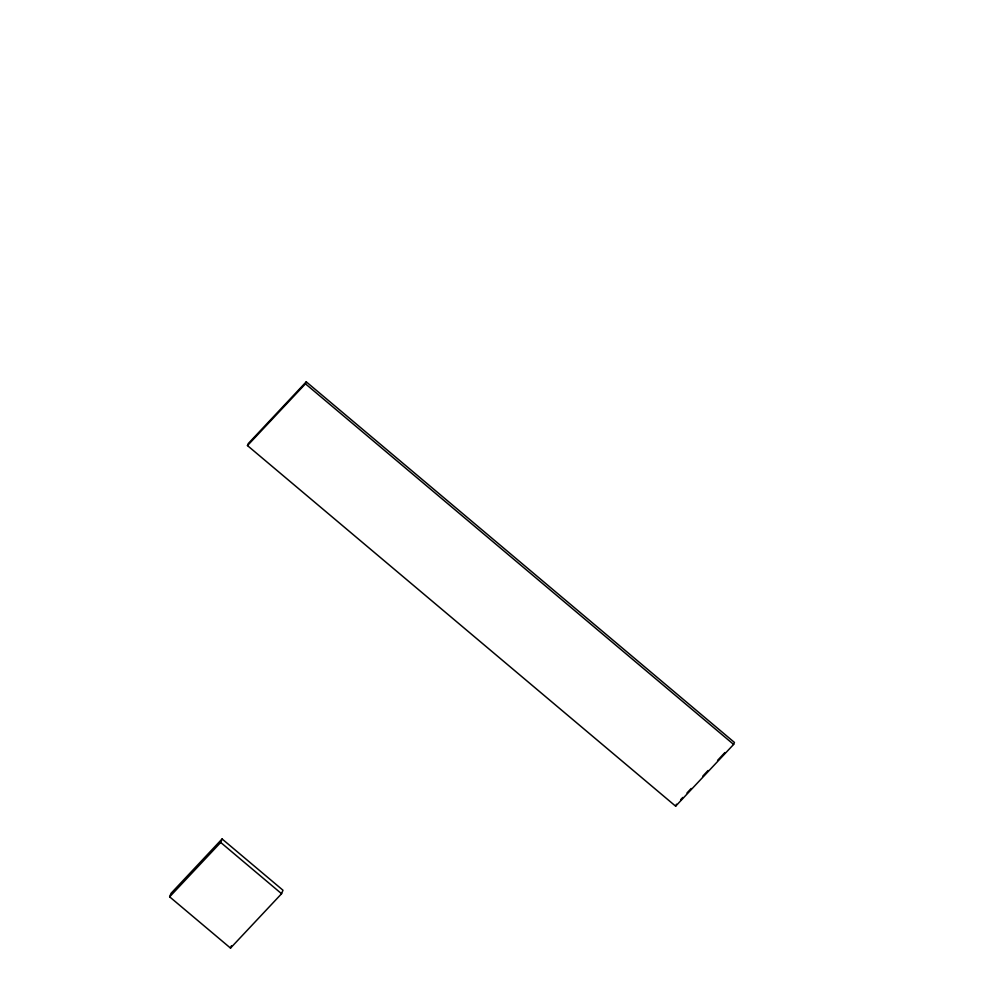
<?xml version="1.0" encoding="UTF-8"?>
<svg xmlns="http://www.w3.org/2000/svg" width="998" height="998" viewBox="0 0 998 998"><rect width="100%" height="100%" fill="white"/><g stroke="black" fill="none" stroke-linecap="round" stroke-linejoin="round"><path stroke-width="1.5" d="M247.467 445.582L248.252 443.586L306.249 381.822L734.428 742.437L733.63 744.433L675.646 806.184L247.467 445.582L305.45 383.818L306.249 381.822M169.635 896.828L171.032 893.347L222.092 838.956L282.97 890.228L281.573 893.721L230.513 948.1L169.635 896.828L220.708 842.449L222.092 838.956M230.513 948.1L231.436 945.78M675.646 806.184L676.444 804.201M680.661 799.71L682.769 797.464M686.986 792.961L691.202 788.47M702.804 776.12L708.069 770.506M717.562 760.401L724.935 752.542M305.45 383.818L733.63 744.433M220.708 842.449L281.573 893.721"/></g></svg>
